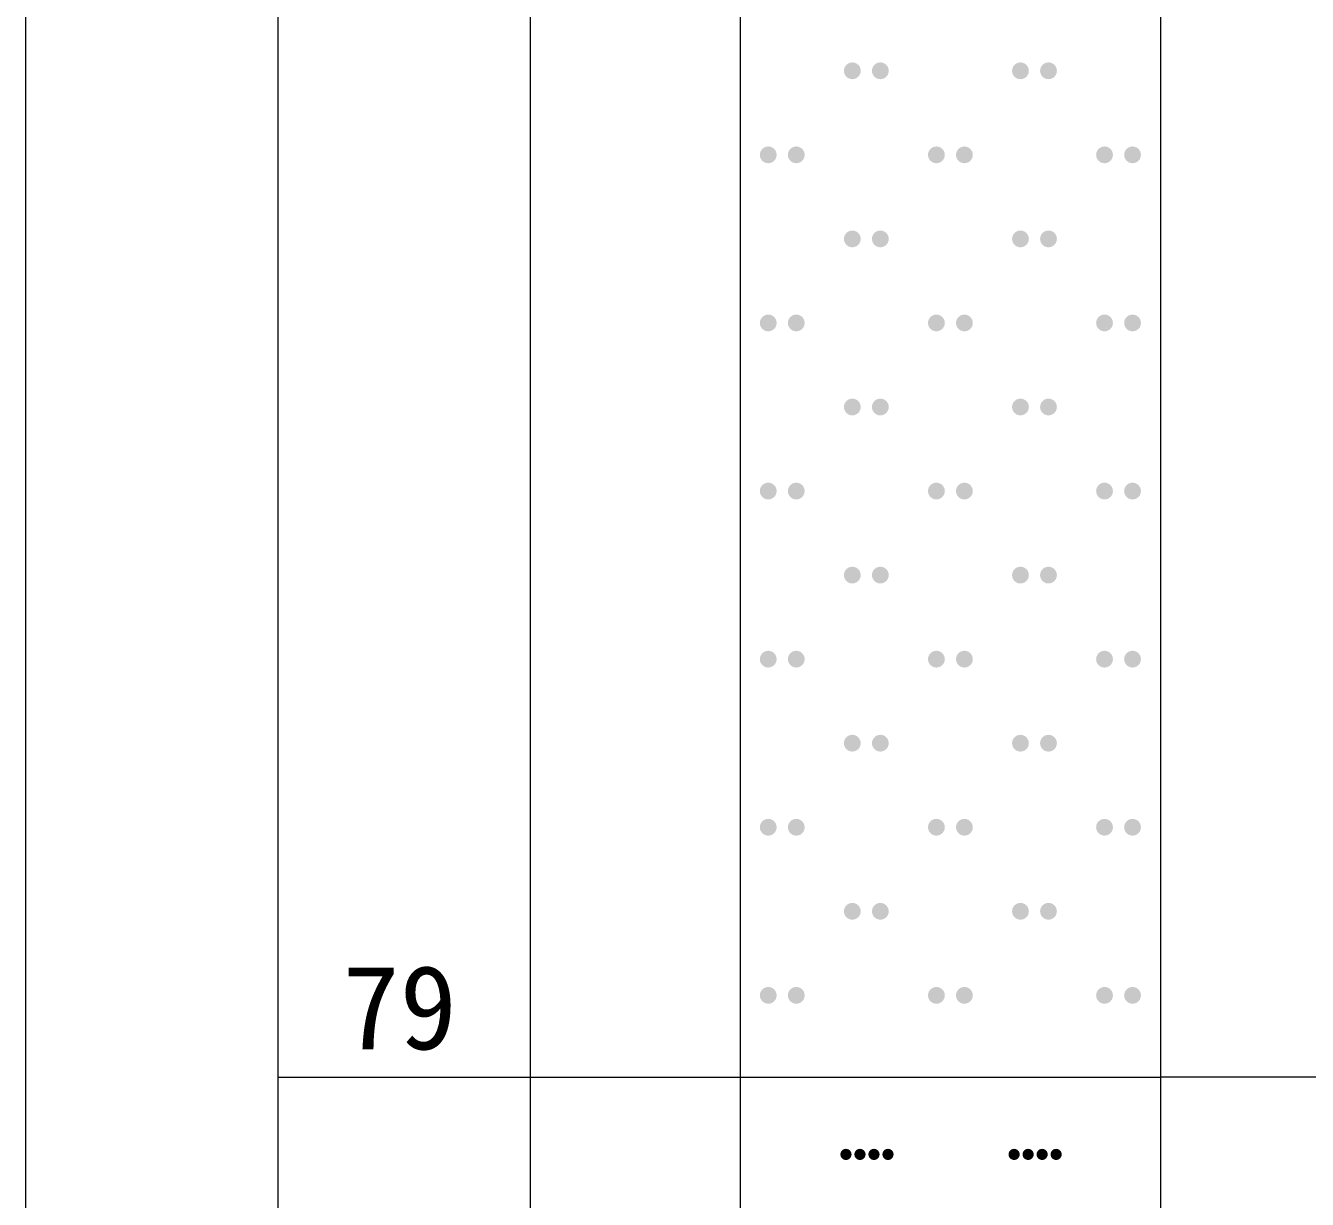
# Model space of a CAD drawing. Header units: inches. Extents: x -27 to 109, y -724 to 26.
# Drawn here: x 14.68 to 20.78, y -452.54 to -446.96 of the extents above; entities that cross this region are included whole.
import ezdxf

# ---------------------------------------------------------------- set-up
doc = ezdxf.new("R2010")
doc.units = ezdxf.units.IN
doc.header["$MEASUREMENT"] = 0
doc.layers.get('0').update_dxf_attribs({"lineweight": 0})
doc.styles.add('宋体', font='')
doc.styles.get('宋体').set_extended_font_data('宋体')

# ---------------------------------------------------------------- blocks, each defined once
blk = doc.blocks.new('lr_block_68')
at = {"true_color": 0x000000}
for points in [[(18.6537, -447.1841), (18.655, -447.1737), (18.6537, -447.1633), (18.6497, -447.1537), (18.6433, -447.1455), (18.635, -447.1391), (18.6254, -447.1351), (18.615, -447.1338), (18.6046, -447.1351), (18.595, -447.1391), (18.5867, -447.1455), (18.5803, -447.1537), (18.5763, -447.1633), (18.575, -447.1737), (18.5763, -447.1841), (18.5803, -447.1938), (18.5867, -447.202), (18.595, -447.2084), (18.6046, -447.2124), (18.615, -447.2137), (18.6254, -447.2124), (18.635, -447.2084), (18.6433, -447.202), (18.6497, -447.1938)], [(18.787, -447.1841), (18.7883, -447.1737), (18.787, -447.1633), (18.783, -447.1537), (18.7766, -447.1455), (18.7683, -447.1391), (18.7587, -447.1351), (18.7483, -447.1338), (18.7379, -447.1351), (18.7283, -447.1391), (18.7201, -447.1455), (18.7137, -447.1537), (18.7097, -447.1633), (18.7083, -447.1737), (18.7097, -447.1841), (18.7137, -447.1938), (18.7201, -447.202), (18.7283, -447.2084), (18.7379, -447.2124), (18.7483, -447.2137), (18.7587, -447.2124), (18.7683, -447.2084), (18.7766, -447.202), (18.783, -447.1938)], [(19.4537, -447.1841), (19.455, -447.1737), (19.4537, -447.1633), (19.4497, -447.1537), (19.4433, -447.1455), (19.435, -447.1391), (19.4254, -447.1351), (19.415, -447.1338), (19.4046, -447.1351), (19.395, -447.1391), (19.3867, -447.1455), (19.3803, -447.1537), (19.3763, -447.1633), (19.375, -447.1737), (19.3763, -447.1841), (19.3803, -447.1938), (19.3867, -447.202), (19.395, -447.2084), (19.4046, -447.2124), (19.415, -447.2137), (19.4254, -447.2124), (19.435, -447.2084), (19.4433, -447.202), (19.4497, -447.1938)], [(19.587, -447.1841), (19.5883, -447.1737), (19.587, -447.1633), (19.583, -447.1537), (19.5766, -447.1455), (19.5683, -447.1391), (19.5587, -447.1351), (19.5483, -447.1338), (19.5379, -447.1351), (19.5283, -447.1391), (19.5201, -447.1455), (19.5137, -447.1537), (19.5097, -447.1633), (19.5083, -447.1737), (19.5097, -447.1841), (19.5137, -447.1938), (19.5201, -447.202), (19.5283, -447.2084), (19.5379, -447.2124), (19.5483, -447.2137), (19.5587, -447.2124), (19.5683, -447.2084), (19.5766, -447.202), (19.583, -447.1938)], [(18.2537, -447.5842), (18.255, -447.5738), (18.2537, -447.5634), (18.2497, -447.5537), (18.2433, -447.5455), (18.235, -447.5391), (18.2254, -447.5351), (18.215, -447.5337), (18.2046, -447.5351), (18.195, -447.5391), (18.1867, -447.5455), (18.1803, -447.5537), (18.1763, -447.5634), (18.175, -447.5738), (18.1763, -447.5842), (18.1803, -447.5938), (18.1867, -447.602), (18.195, -447.6084), (18.2046, -447.6124), (18.215, -447.6137), (18.2254, -447.6124), (18.235, -447.6084), (18.2433, -447.602), (18.2497, -447.5938)], [(18.387, -447.5842), (18.3883, -447.5738), (18.387, -447.5634), (18.383, -447.5537), (18.3766, -447.5455), (18.3683, -447.5391), (18.3587, -447.5351), (18.3483, -447.5337), (18.3379, -447.5351), (18.3283, -447.5391), (18.3201, -447.5455), (18.3137, -447.5537), (18.3097, -447.5634), (18.3083, -447.5738), (18.3097, -447.5842), (18.3137, -447.5938), (18.3201, -447.602), (18.3283, -447.6084), (18.3379, -447.6124), (18.3483, -447.6137), (18.3587, -447.6124), (18.3683, -447.6084), (18.3766, -447.602), (18.383, -447.5938)], [(19.0537, -447.5842), (19.055, -447.5738), (19.0537, -447.5634), (19.0497, -447.5537), (19.0433, -447.5455), (19.035, -447.5391), (19.0254, -447.5351), (19.015, -447.5337), (19.0046, -447.5351), (18.995, -447.5391), (18.9867, -447.5455), (18.9803, -447.5537), (18.9763, -447.5634), (18.975, -447.5738), (18.9763, -447.5842), (18.9803, -447.5938), (18.9867, -447.602), (18.995, -447.6084), (19.0046, -447.6124), (19.015, -447.6137), (19.0254, -447.6124), (19.035, -447.6084), (19.0433, -447.602), (19.0497, -447.5938)], [(19.187, -447.5842), (19.1883, -447.5738), (19.187, -447.5634), (19.183, -447.5537), (19.1766, -447.5455), (19.1683, -447.5391), (19.1587, -447.5351), (19.1483, -447.5337), (19.1379, -447.5351), (19.1283, -447.5391), (19.1201, -447.5455), (19.1137, -447.5537), (19.1097, -447.5634), (19.1083, -447.5738), (19.1097, -447.5842), (19.1137, -447.5938), (19.1201, -447.602), (19.1283, -447.6084), (19.1379, -447.6124), (19.1483, -447.6137), (19.1587, -447.6124), (19.1683, -447.6084), (19.1766, -447.602), (19.183, -447.5938)], [(19.8537, -447.5842), (19.855, -447.5738), (19.8537, -447.5634), (19.8497, -447.5537), (19.8433, -447.5455), (19.835, -447.5391), (19.8254, -447.5351), (19.815, -447.5337), (19.8046, -447.5351), (19.795, -447.5391), (19.7867, -447.5455), (19.7803, -447.5537), (19.7763, -447.5634), (19.775, -447.5738), (19.7763, -447.5842), (19.7803, -447.5938), (19.7867, -447.602), (19.795, -447.6084), (19.8046, -447.6124), (19.815, -447.6137), (19.8254, -447.6124), (19.835, -447.6084), (19.8433, -447.602), (19.8497, -447.5938)], [(19.987, -447.5842), (19.9883, -447.5738), (19.987, -447.5634), (19.983, -447.5537), (19.9766, -447.5455), (19.9683, -447.5391), (19.9587, -447.5351), (19.9483, -447.5337), (19.9379, -447.5351), (19.9283, -447.5391), (19.9201, -447.5455), (19.9137, -447.5537), (19.9097, -447.5634), (19.9083, -447.5738), (19.9097, -447.5842), (19.9137, -447.5938), (19.9201, -447.602), (19.9283, -447.6084), (19.9379, -447.6124), (19.9483, -447.6137), (19.9587, -447.6124), (19.9683, -447.6084), (19.9766, -447.602), (19.983, -447.5938)], [(18.6537, -447.9841), (18.655, -447.9737), (18.6537, -447.9633), (18.6497, -447.9538), (18.6433, -447.9455), (18.635, -447.9391), (18.6254, -447.9351), (18.615, -447.9337), (18.6046, -447.9351), (18.595, -447.9391), (18.5867, -447.9455), (18.5803, -447.9538), (18.5763, -447.9633), (18.575, -447.9737), (18.5763, -447.9841), (18.5803, -447.9937), (18.5867, -448.002), (18.595, -448.0084), (18.6046, -448.0124), (18.615, -448.0138), (18.6254, -448.0124), (18.635, -448.0084), (18.6433, -448.002), (18.6497, -447.9937)], [(18.787, -447.9841), (18.7883, -447.9737), (18.787, -447.9633), (18.783, -447.9538), (18.7766, -447.9455), (18.7683, -447.9391), (18.7587, -447.9351), (18.7483, -447.9337), (18.7379, -447.9351), (18.7283, -447.9391), (18.7201, -447.9455), (18.7137, -447.9538), (18.7097, -447.9633), (18.7083, -447.9737), (18.7097, -447.9841), (18.7137, -447.9937), (18.7201, -448.002), (18.7283, -448.0084), (18.7379, -448.0124), (18.7483, -448.0138), (18.7587, -448.0124), (18.7683, -448.0084), (18.7766, -448.002), (18.783, -447.9937)], [(19.4537, -447.9841), (19.455, -447.9737), (19.4537, -447.9633), (19.4497, -447.9538), (19.4433, -447.9455), (19.435, -447.9391), (19.4254, -447.9351), (19.415, -447.9337), (19.4046, -447.9351), (19.395, -447.9391), (19.3867, -447.9455), (19.3803, -447.9538), (19.3763, -447.9633), (19.375, -447.9737), (19.3763, -447.9841), (19.3803, -447.9937), (19.3867, -448.002), (19.395, -448.0084), (19.4046, -448.0124), (19.415, -448.0138), (19.4254, -448.0124), (19.435, -448.0084), (19.4433, -448.002), (19.4497, -447.9937)], [(19.587, -447.9841), (19.5883, -447.9737), (19.587, -447.9633), (19.583, -447.9538), (19.5766, -447.9455), (19.5683, -447.9391), (19.5587, -447.9351), (19.5483, -447.9337), (19.5379, -447.9351), (19.5283, -447.9391), (19.5201, -447.9455), (19.5137, -447.9538), (19.5097, -447.9633), (19.5083, -447.9737), (19.5097, -447.9841), (19.5137, -447.9937), (19.5201, -448.002), (19.5283, -448.0084), (19.5379, -448.0124), (19.5483, -448.0138), (19.5587, -448.0124), (19.5683, -448.0084), (19.5766, -448.002), (19.583, -447.9937)], [(18.2537, -448.3841), (18.255, -448.3737), (18.2537, -448.3634), (18.2497, -448.3537), (18.2433, -448.3455), (18.235, -448.3391), (18.2254, -448.3351), (18.215, -448.3338), (18.2046, -448.3351), (18.195, -448.3391), (18.1867, -448.3455), (18.1803, -448.3537), (18.1763, -448.3634), (18.175, -448.3737), (18.1763, -448.3841), (18.1803, -448.3938), (18.1867, -448.402), (18.195, -448.4084), (18.2046, -448.4124), (18.215, -448.4137), (18.2254, -448.4124), (18.235, -448.4084), (18.2433, -448.402), (18.2497, -448.3938)], [(18.387, -448.3841), (18.3883, -448.3737), (18.387, -448.3634), (18.383, -448.3537), (18.3766, -448.3455), (18.3683, -448.3391), (18.3587, -448.3351), (18.3483, -448.3338), (18.3379, -448.3351), (18.3283, -448.3391), (18.3201, -448.3455), (18.3137, -448.3537), (18.3097, -448.3634), (18.3083, -448.3737), (18.3097, -448.3841), (18.3137, -448.3938), (18.3201, -448.402), (18.3283, -448.4084), (18.3379, -448.4124), (18.3483, -448.4137), (18.3587, -448.4124), (18.3683, -448.4084), (18.3766, -448.402), (18.383, -448.3938)], [(19.0537, -448.3841), (19.055, -448.3737), (19.0537, -448.3634), (19.0497, -448.3537), (19.0433, -448.3455), (19.035, -448.3391), (19.0254, -448.3351), (19.015, -448.3338), (19.0046, -448.3351), (18.995, -448.3391), (18.9867, -448.3455), (18.9803, -448.3537), (18.9763, -448.3634), (18.975, -448.3737), (18.9763, -448.3841), (18.9803, -448.3938), (18.9867, -448.402), (18.995, -448.4084), (19.0046, -448.4124), (19.015, -448.4137), (19.0254, -448.4124), (19.035, -448.4084), (19.0433, -448.402), (19.0497, -448.3938)], [(19.187, -448.3841), (19.1883, -448.3737), (19.187, -448.3634), (19.183, -448.3537), (19.1766, -448.3455), (19.1683, -448.3391), (19.1587, -448.3351), (19.1483, -448.3338), (19.1379, -448.3351), (19.1283, -448.3391), (19.1201, -448.3455), (19.1137, -448.3537), (19.1097, -448.3634), (19.1083, -448.3737), (19.1097, -448.3841), (19.1137, -448.3938), (19.1201, -448.402), (19.1283, -448.4084), (19.1379, -448.4124), (19.1483, -448.4137), (19.1587, -448.4124), (19.1683, -448.4084), (19.1766, -448.402), (19.183, -448.3938)], [(19.8537, -448.3841), (19.855, -448.3737), (19.8537, -448.3634), (19.8497, -448.3537), (19.8433, -448.3455), (19.835, -448.3391), (19.8254, -448.3351), (19.815, -448.3338), (19.8046, -448.3351), (19.795, -448.3391), (19.7867, -448.3455), (19.7803, -448.3537), (19.7763, -448.3634), (19.775, -448.3737), (19.7763, -448.3841), (19.7803, -448.3938), (19.7867, -448.402), (19.795, -448.4084), (19.8046, -448.4124), (19.815, -448.4137), (19.8254, -448.4124), (19.835, -448.4084), (19.8433, -448.402), (19.8497, -448.3938)], [(19.987, -448.3841), (19.9883, -448.3737), (19.987, -448.3634), (19.983, -448.3537), (19.9766, -448.3455), (19.9683, -448.3391), (19.9587, -448.3351), (19.9483, -448.3338), (19.9379, -448.3351), (19.9283, -448.3391), (19.9201, -448.3455), (19.9137, -448.3537), (19.9097, -448.3634), (19.9083, -448.3737), (19.9097, -448.3841), (19.9137, -448.3938), (19.9201, -448.402), (19.9283, -448.4084), (19.9379, -448.4124), (19.9483, -448.4137), (19.9587, -448.4124), (19.9683, -448.4084), (19.9766, -448.402), (19.983, -448.3938)], [(18.6537, -448.7842), (18.655, -448.7738), (18.6537, -448.7634), (18.6497, -448.7538), (18.6433, -448.7455), (18.635, -448.7391), (18.6254, -448.7351), (18.615, -448.7337), (18.6046, -448.7351), (18.595, -448.7391), (18.5867, -448.7455), (18.5803, -448.7538), (18.5763, -448.7634), (18.575, -448.7738), (18.5763, -448.7842), (18.5803, -448.7937), (18.5867, -448.802), (18.595, -448.8084), (18.6046, -448.8124), (18.615, -448.8138), (18.6254, -448.8124), (18.635, -448.8084), (18.6433, -448.802), (18.6497, -448.7937)], [(18.787, -448.7842), (18.7883, -448.7738), (18.787, -448.7634), (18.783, -448.7538), (18.7766, -448.7455), (18.7683, -448.7391), (18.7587, -448.7351), (18.7483, -448.7337), (18.7379, -448.7351), (18.7283, -448.7391), (18.7201, -448.7455), (18.7137, -448.7538), (18.7097, -448.7634), (18.7083, -448.7738), (18.7097, -448.7842), (18.7137, -448.7937), (18.7201, -448.802), (18.7283, -448.8084), (18.7379, -448.8124), (18.7483, -448.8138), (18.7587, -448.8124), (18.7683, -448.8084), (18.7766, -448.802), (18.783, -448.7937)], [(19.4537, -448.7842), (19.455, -448.7738), (19.4537, -448.7634), (19.4497, -448.7538), (19.4433, -448.7455), (19.435, -448.7391), (19.4254, -448.7351), (19.415, -448.7337), (19.4046, -448.7351), (19.395, -448.7391), (19.3867, -448.7455), (19.3803, -448.7538), (19.3763, -448.7634), (19.375, -448.7738), (19.3763, -448.7842), (19.3803, -448.7937), (19.3867, -448.802), (19.395, -448.8084), (19.4046, -448.8124), (19.415, -448.8138), (19.4254, -448.8124), (19.435, -448.8084), (19.4433, -448.802), (19.4497, -448.7937)], [(19.587, -448.7842), (19.5883, -448.7738), (19.587, -448.7634), (19.583, -448.7538), (19.5766, -448.7455), (19.5683, -448.7391), (19.5587, -448.7351), (19.5483, -448.7337), (19.5379, -448.7351), (19.5283, -448.7391), (19.5201, -448.7455), (19.5137, -448.7538), (19.5097, -448.7634), (19.5083, -448.7738), (19.5097, -448.7842), (19.5137, -448.7937), (19.5201, -448.802), (19.5283, -448.8084), (19.5379, -448.8124), (19.5483, -448.8138), (19.5587, -448.8124), (19.5683, -448.8084), (19.5766, -448.802), (19.583, -448.7937)], [(18.2537, -449.1841), (18.255, -449.1737), (18.2537, -449.1633), (18.2497, -449.1538), (18.2433, -449.1455), (18.235, -449.1391), (18.2254, -449.1351), (18.215, -449.1338), (18.2046, -449.1351), (18.195, -449.1391), (18.1867, -449.1455), (18.1803, -449.1538), (18.1763, -449.1633), (18.175, -449.1737), (18.1763, -449.1841), (18.1803, -449.1938), (18.1867, -449.202), (18.195, -449.2084), (18.2046, -449.2124), (18.215, -449.2138), (18.2254, -449.2124), (18.235, -449.2084), (18.2433, -449.202), (18.2497, -449.1938)], [(18.387, -449.1841), (18.3883, -449.1737), (18.387, -449.1633), (18.383, -449.1538), (18.3766, -449.1455), (18.3683, -449.1391), (18.3587, -449.1351), (18.3483, -449.1338), (18.3379, -449.1351), (18.3283, -449.1391), (18.3201, -449.1455), (18.3137, -449.1538), (18.3097, -449.1633), (18.3083, -449.1737), (18.3097, -449.1841), (18.3137, -449.1938), (18.3201, -449.202), (18.3283, -449.2084), (18.3379, -449.2124), (18.3483, -449.2138), (18.3587, -449.2124), (18.3683, -449.2084), (18.3766, -449.202), (18.383, -449.1938)], [(19.0537, -449.1841), (19.055, -449.1737), (19.0537, -449.1633), (19.0497, -449.1538), (19.0433, -449.1455), (19.035, -449.1391), (19.0254, -449.1351), (19.015, -449.1338), (19.0046, -449.1351), (18.995, -449.1391), (18.9867, -449.1455), (18.9803, -449.1538), (18.9763, -449.1633), (18.975, -449.1737), (18.9763, -449.1841), (18.9803, -449.1938), (18.9867, -449.202), (18.995, -449.2084), (19.0046, -449.2124), (19.015, -449.2138), (19.0254, -449.2124), (19.035, -449.2084), (19.0433, -449.202), (19.0497, -449.1938)], [(19.187, -449.1841), (19.1883, -449.1737), (19.187, -449.1633), (19.183, -449.1538), (19.1766, -449.1455), (19.1683, -449.1391), (19.1587, -449.1351), (19.1483, -449.1338), (19.1379, -449.1351), (19.1283, -449.1391), (19.1201, -449.1455), (19.1137, -449.1538), (19.1097, -449.1633), (19.1083, -449.1737), (19.1097, -449.1841), (19.1137, -449.1938), (19.1201, -449.202), (19.1283, -449.2084), (19.1379, -449.2124), (19.1483, -449.2138), (19.1587, -449.2124), (19.1683, -449.2084), (19.1766, -449.202), (19.183, -449.1938)], [(19.8537, -449.1841), (19.855, -449.1737), (19.8537, -449.1633), (19.8497, -449.1538), (19.8433, -449.1455), (19.835, -449.1391), (19.8254, -449.1351), (19.815, -449.1338), (19.8046, -449.1351), (19.795, -449.1391), (19.7867, -449.1455), (19.7803, -449.1538), (19.7763, -449.1633), (19.775, -449.1737), (19.7763, -449.1841), (19.7803, -449.1938), (19.7867, -449.202), (19.795, -449.2084), (19.8046, -449.2124), (19.815, -449.2138), (19.8254, -449.2124), (19.835, -449.2084), (19.8433, -449.202), (19.8497, -449.1938)], [(19.987, -449.1841), (19.9883, -449.1737), (19.987, -449.1633), (19.983, -449.1538), (19.9766, -449.1455), (19.9683, -449.1391), (19.9587, -449.1351), (19.9483, -449.1338), (19.9379, -449.1351), (19.9283, -449.1391), (19.9201, -449.1455), (19.9137, -449.1538), (19.9097, -449.1633), (19.9083, -449.1737), (19.9097, -449.1841), (19.9137, -449.1938), (19.9201, -449.202), (19.9283, -449.2084), (19.9379, -449.2124), (19.9483, -449.2138), (19.9587, -449.2124), (19.9683, -449.2084), (19.9766, -449.202), (19.983, -449.1938)], [(18.6537, -449.5842), (18.655, -449.5738), (18.6537, -449.5634), (18.6497, -449.5537), (18.6433, -449.5455), (18.635, -449.5391), (18.6254, -449.5351), (18.615, -449.5337), (18.6046, -449.5351), (18.595, -449.5391), (18.5867, -449.5455), (18.5803, -449.5537), (18.5763, -449.5634), (18.575, -449.5738), (18.5763, -449.5842), (18.5803, -449.5938), (18.5867, -449.602), (18.595, -449.6084), (18.6046, -449.6124), (18.615, -449.6137), (18.6254, -449.6124), (18.635, -449.6084), (18.6433, -449.602), (18.6497, -449.5938)], [(18.787, -449.5842), (18.7883, -449.5738), (18.787, -449.5634), (18.783, -449.5537), (18.7766, -449.5455), (18.7683, -449.5391), (18.7587, -449.5351), (18.7483, -449.5337), (18.7379, -449.5351), (18.7283, -449.5391), (18.7201, -449.5455), (18.7137, -449.5537), (18.7097, -449.5634), (18.7083, -449.5738), (18.7097, -449.5842), (18.7137, -449.5938), (18.7201, -449.602), (18.7283, -449.6084), (18.7379, -449.6124), (18.7483, -449.6137), (18.7587, -449.6124), (18.7683, -449.6084), (18.7766, -449.602), (18.783, -449.5938)], [(19.4537, -449.5842), (19.455, -449.5738), (19.4537, -449.5634), (19.4497, -449.5537), (19.4433, -449.5455), (19.435, -449.5391), (19.4254, -449.5351), (19.415, -449.5337), (19.4046, -449.5351), (19.395, -449.5391), (19.3867, -449.5455), (19.3803, -449.5537), (19.3763, -449.5634), (19.375, -449.5738), (19.3763, -449.5842), (19.3803, -449.5938), (19.3867, -449.602), (19.395, -449.6084), (19.4046, -449.6124), (19.415, -449.6137), (19.4254, -449.6124), (19.435, -449.6084), (19.4433, -449.602), (19.4497, -449.5938)], [(19.587, -449.5842), (19.5883, -449.5738), (19.587, -449.5634), (19.583, -449.5537), (19.5766, -449.5455), (19.5683, -449.5391), (19.5587, -449.5351), (19.5483, -449.5337), (19.5379, -449.5351), (19.5283, -449.5391), (19.5201, -449.5455), (19.5137, -449.5537), (19.5097, -449.5634), (19.5083, -449.5738), (19.5097, -449.5842), (19.5137, -449.5938), (19.5201, -449.602), (19.5283, -449.6084), (19.5379, -449.6124), (19.5483, -449.6137), (19.5587, -449.6124), (19.5683, -449.6084), (19.5766, -449.602), (19.583, -449.5938)], [(18.2537, -449.9841), (18.255, -449.9737), (18.2537, -449.9633), (18.2497, -449.9538), (18.2433, -449.9455), (18.235, -449.9391), (18.2254, -449.9351), (18.215, -449.9337), (18.2046, -449.9351), (18.195, -449.9391), (18.1867, -449.9455), (18.1803, -449.9538), (18.1763, -449.9633), (18.175, -449.9737), (18.1763, -449.9841), (18.1803, -449.9937), (18.1867, -450.002), (18.195, -450.0084), (18.2046, -450.0124), (18.215, -450.0138), (18.2254, -450.0124), (18.235, -450.0084), (18.2433, -450.002), (18.2497, -449.9937)], [(18.387, -449.9841), (18.3883, -449.9737), (18.387, -449.9633), (18.383, -449.9538), (18.3766, -449.9455), (18.3683, -449.9391), (18.3587, -449.9351), (18.3483, -449.9337), (18.3379, -449.9351), (18.3283, -449.9391), (18.3201, -449.9455), (18.3137, -449.9538), (18.3097, -449.9633), (18.3083, -449.9737), (18.3097, -449.9841), (18.3137, -449.9937), (18.3201, -450.002), (18.3283, -450.0084), (18.3379, -450.0124), (18.3483, -450.0138), (18.3587, -450.0124), (18.3683, -450.0084), (18.3766, -450.002), (18.383, -449.9937)], [(19.0537, -449.9841), (19.055, -449.9737), (19.0537, -449.9633), (19.0497, -449.9538), (19.0433, -449.9455), (19.035, -449.9391), (19.0254, -449.9351), (19.015, -449.9337), (19.0046, -449.9351), (18.995, -449.9391), (18.9867, -449.9455), (18.9803, -449.9538), (18.9763, -449.9633), (18.975, -449.9737), (18.9763, -449.9841), (18.9803, -449.9937), (18.9867, -450.002), (18.995, -450.0084), (19.0046, -450.0124), (19.015, -450.0138), (19.0254, -450.0124), (19.035, -450.0084), (19.0433, -450.002), (19.0497, -449.9937)], [(19.187, -449.9841), (19.1883, -449.9737), (19.187, -449.9633), (19.183, -449.9538), (19.1766, -449.9455), (19.1683, -449.9391), (19.1587, -449.9351), (19.1483, -449.9337), (19.1379, -449.9351), (19.1283, -449.9391), (19.1201, -449.9455), (19.1137, -449.9538), (19.1097, -449.9633), (19.1083, -449.9737), (19.1097, -449.9841), (19.1137, -449.9937), (19.1201, -450.002), (19.1283, -450.0084), (19.1379, -450.0124), (19.1483, -450.0138), (19.1587, -450.0124), (19.1683, -450.0084), (19.1766, -450.002), (19.183, -449.9937)], [(19.8537, -449.9841), (19.855, -449.9737), (19.8537, -449.9633), (19.8497, -449.9538), (19.8433, -449.9455), (19.835, -449.9391), (19.8254, -449.9351), (19.815, -449.9337), (19.8046, -449.9351), (19.795, -449.9391), (19.7867, -449.9455), (19.7803, -449.9538), (19.7763, -449.9633), (19.775, -449.9737), (19.7763, -449.9841), (19.7803, -449.9937), (19.7867, -450.002), (19.795, -450.0084), (19.8046, -450.0124), (19.815, -450.0138), (19.8254, -450.0124), (19.835, -450.0084), (19.8433, -450.002), (19.8497, -449.9937)], [(19.987, -449.9841), (19.9883, -449.9737), (19.987, -449.9633), (19.983, -449.9538), (19.9766, -449.9455), (19.9683, -449.9391), (19.9587, -449.9351), (19.9483, -449.9337), (19.9379, -449.9351), (19.9283, -449.9391), (19.9201, -449.9455), (19.9137, -449.9538), (19.9097, -449.9633), (19.9083, -449.9737), (19.9097, -449.9841), (19.9137, -449.9937), (19.9201, -450.002), (19.9283, -450.0084), (19.9379, -450.0124), (19.9483, -450.0138), (19.9587, -450.0124), (19.9683, -450.0084), (19.9766, -450.002), (19.983, -449.9937)], [(18.6537, -450.3841), (18.655, -450.3737), (18.6537, -450.3634), (18.6497, -450.3537), (18.6433, -450.3455), (18.635, -450.3391), (18.6254, -450.3351), (18.615, -450.3338), (18.6046, -450.3351), (18.595, -450.3391), (18.5867, -450.3455), (18.5803, -450.3537), (18.5763, -450.3634), (18.575, -450.3737), (18.5763, -450.3841), (18.5803, -450.3938), (18.5867, -450.402), (18.595, -450.4084), (18.6046, -450.4124), (18.615, -450.4137), (18.6254, -450.4124), (18.635, -450.4084), (18.6433, -450.402), (18.6497, -450.3938)], [(18.787, -450.3841), (18.7883, -450.3737), (18.787, -450.3634), (18.783, -450.3537), (18.7766, -450.3455), (18.7683, -450.3391), (18.7587, -450.3351), (18.7483, -450.3338), (18.7379, -450.3351), (18.7283, -450.3391), (18.7201, -450.3455), (18.7137, -450.3537), (18.7097, -450.3634), (18.7083, -450.3737), (18.7097, -450.3841), (18.7137, -450.3938), (18.7201, -450.402), (18.7283, -450.4084), (18.7379, -450.4124), (18.7483, -450.4137), (18.7587, -450.4124), (18.7683, -450.4084), (18.7766, -450.402), (18.783, -450.3938)], [(19.4537, -450.3841), (19.455, -450.3737), (19.4537, -450.3634), (19.4497, -450.3537), (19.4433, -450.3455), (19.435, -450.3391), (19.4254, -450.3351), (19.415, -450.3338), (19.4046, -450.3351), (19.395, -450.3391), (19.3867, -450.3455), (19.3803, -450.3537), (19.3763, -450.3634), (19.375, -450.3737), (19.3763, -450.3841), (19.3803, -450.3938), (19.3867, -450.402), (19.395, -450.4084), (19.4046, -450.4124), (19.415, -450.4137), (19.4254, -450.4124), (19.435, -450.4084), (19.4433, -450.402), (19.4497, -450.3938)], [(19.587, -450.3841), (19.5883, -450.3737), (19.587, -450.3634), (19.583, -450.3537), (19.5766, -450.3455), (19.5683, -450.3391), (19.5587, -450.3351), (19.5483, -450.3338), (19.5379, -450.3351), (19.5283, -450.3391), (19.5201, -450.3455), (19.5137, -450.3537), (19.5097, -450.3634), (19.5083, -450.3737), (19.5097, -450.3841), (19.5137, -450.3938), (19.5201, -450.402), (19.5283, -450.4084), (19.5379, -450.4124), (19.5483, -450.4137), (19.5587, -450.4124), (19.5683, -450.4084), (19.5766, -450.402), (19.583, -450.3938)], [(18.2537, -450.7842), (18.255, -450.7738), (18.2537, -450.7634), (18.2497, -450.7538), (18.2433, -450.7455), (18.235, -450.7391), (18.2254, -450.7351), (18.215, -450.7337), (18.2046, -450.7351), (18.195, -450.7391), (18.1867, -450.7455), (18.1803, -450.7538), (18.1763, -450.7634), (18.175, -450.7738), (18.1763, -450.7842), (18.1803, -450.7937), (18.1867, -450.802), (18.195, -450.8084), (18.2046, -450.8124), (18.215, -450.8138), (18.2254, -450.8124), (18.235, -450.8084), (18.2433, -450.802), (18.2497, -450.7937)], [(18.387, -450.7842), (18.3883, -450.7738), (18.387, -450.7634), (18.383, -450.7538), (18.3766, -450.7455), (18.3683, -450.7391), (18.3587, -450.7351), (18.3483, -450.7337), (18.3379, -450.7351), (18.3283, -450.7391), (18.3201, -450.7455), (18.3137, -450.7538), (18.3097, -450.7634), (18.3083, -450.7738), (18.3097, -450.7842), (18.3137, -450.7937), (18.3201, -450.802), (18.3283, -450.8084), (18.3379, -450.8124), (18.3483, -450.8138), (18.3587, -450.8124), (18.3683, -450.8084), (18.3766, -450.802), (18.383, -450.7937)], [(19.0537, -450.7842), (19.055, -450.7738), (19.0537, -450.7634), (19.0497, -450.7538), (19.0433, -450.7455), (19.035, -450.7391), (19.0254, -450.7351), (19.015, -450.7337), (19.0046, -450.7351), (18.995, -450.7391), (18.9867, -450.7455), (18.9803, -450.7538), (18.9763, -450.7634), (18.975, -450.7738), (18.9763, -450.7842), (18.9803, -450.7937), (18.9867, -450.802), (18.995, -450.8084), (19.0046, -450.8124), (19.015, -450.8138), (19.0254, -450.8124), (19.035, -450.8084), (19.0433, -450.802), (19.0497, -450.7937)], [(19.187, -450.7842), (19.1883, -450.7738), (19.187, -450.7634), (19.183, -450.7538), (19.1766, -450.7455), (19.1683, -450.7391), (19.1587, -450.7351), (19.1483, -450.7337), (19.1379, -450.7351), (19.1283, -450.7391), (19.1201, -450.7455), (19.1137, -450.7538), (19.1097, -450.7634), (19.1083, -450.7738), (19.1097, -450.7842), (19.1137, -450.7937), (19.1201, -450.802), (19.1283, -450.8084), (19.1379, -450.8124), (19.1483, -450.8138), (19.1587, -450.8124), (19.1683, -450.8084), (19.1766, -450.802), (19.183, -450.7937)], [(19.8537, -450.7842), (19.855, -450.7738), (19.8537, -450.7634), (19.8497, -450.7538), (19.8433, -450.7455), (19.835, -450.7391), (19.8254, -450.7351), (19.815, -450.7337), (19.8046, -450.7351), (19.795, -450.7391), (19.7867, -450.7455), (19.7803, -450.7538), (19.7763, -450.7634), (19.775, -450.7738), (19.7763, -450.7842), (19.7803, -450.7937), (19.7867, -450.802), (19.795, -450.8084), (19.8046, -450.8124), (19.815, -450.8138), (19.8254, -450.8124), (19.835, -450.8084), (19.8433, -450.802), (19.8497, -450.7937)], [(19.987, -450.7842), (19.9883, -450.7738), (19.987, -450.7634), (19.983, -450.7538), (19.9766, -450.7455), (19.9683, -450.7391), (19.9587, -450.7351), (19.9483, -450.7337), (19.9379, -450.7351), (19.9283, -450.7391), (19.9201, -450.7455), (19.9137, -450.7538), (19.9097, -450.7634), (19.9083, -450.7738), (19.9097, -450.7842), (19.9137, -450.7937), (19.9201, -450.802), (19.9283, -450.8084), (19.9379, -450.8124), (19.9483, -450.8138), (19.9587, -450.8124), (19.9683, -450.8084), (19.9766, -450.802), (19.983, -450.7937)], [(18.6537, -451.1841), (18.655, -451.1737), (18.6537, -451.1633), (18.6497, -451.1538), (18.6433, -451.1455), (18.635, -451.1391), (18.6254, -451.1351), (18.615, -451.1338), (18.6046, -451.1351), (18.595, -451.1391), (18.5867, -451.1455), (18.5803, -451.1538), (18.5763, -451.1633), (18.575, -451.1737), (18.5763, -451.1841), (18.5803, -451.1938), (18.5867, -451.202), (18.595, -451.2084), (18.6046, -451.2124), (18.615, -451.2138), (18.6254, -451.2124), (18.635, -451.2084), (18.6433, -451.202), (18.6497, -451.1938)], [(18.787, -451.1841), (18.7883, -451.1737), (18.787, -451.1633), (18.783, -451.1538), (18.7766, -451.1455), (18.7683, -451.1391), (18.7587, -451.1351), (18.7483, -451.1338), (18.7379, -451.1351), (18.7283, -451.1391), (18.7201, -451.1455), (18.7137, -451.1538), (18.7097, -451.1633), (18.7083, -451.1737), (18.7097, -451.1841), (18.7137, -451.1938), (18.7201, -451.202), (18.7283, -451.2084), (18.7379, -451.2124), (18.7483, -451.2138), (18.7587, -451.2124), (18.7683, -451.2084), (18.7766, -451.202), (18.783, -451.1938)], [(19.4537, -451.1841), (19.455, -451.1737), (19.4537, -451.1633), (19.4497, -451.1538), (19.4433, -451.1455), (19.435, -451.1391), (19.4254, -451.1351), (19.415, -451.1338), (19.4046, -451.1351), (19.395, -451.1391), (19.3867, -451.1455), (19.3803, -451.1538), (19.3763, -451.1633), (19.375, -451.1737), (19.3763, -451.1841), (19.3803, -451.1938), (19.3867, -451.202), (19.395, -451.2084), (19.4046, -451.2124), (19.415, -451.2138), (19.4254, -451.2124), (19.435, -451.2084), (19.4433, -451.202), (19.4497, -451.1938)], [(19.587, -451.1841), (19.5883, -451.1737), (19.587, -451.1633), (19.583, -451.1538), (19.5766, -451.1455), (19.5683, -451.1391), (19.5587, -451.1351), (19.5483, -451.1338), (19.5379, -451.1351), (19.5283, -451.1391), (19.5201, -451.1455), (19.5137, -451.1538), (19.5097, -451.1633), (19.5083, -451.1737), (19.5097, -451.1841), (19.5137, -451.1938), (19.5201, -451.202), (19.5283, -451.2084), (19.5379, -451.2124), (19.5483, -451.2138), (19.5587, -451.2124), (19.5683, -451.2084), (19.5766, -451.202), (19.583, -451.1938)], [(18.2537, -451.5842), (18.255, -451.5738), (18.2537, -451.5634), (18.2497, -451.5537), (18.2433, -451.5455), (18.235, -451.5391), (18.2254, -451.5351), (18.215, -451.5338), (18.2046, -451.5351), (18.195, -451.5391), (18.1867, -451.5455), (18.1803, -451.5537), (18.1763, -451.5634), (18.175, -451.5738), (18.1763, -451.5842), (18.1803, -451.5938), (18.1867, -451.602), (18.195, -451.6084), (18.2046, -451.6124), (18.215, -451.6137), (18.2254, -451.6124), (18.235, -451.6084), (18.2433, -451.602), (18.2497, -451.5938)], [(18.387, -451.5842), (18.3883, -451.5738), (18.387, -451.5634), (18.383, -451.5537), (18.3766, -451.5455), (18.3683, -451.5391), (18.3587, -451.5351), (18.3483, -451.5338), (18.3379, -451.5351), (18.3283, -451.5391), (18.3201, -451.5455), (18.3137, -451.5537), (18.3097, -451.5634), (18.3083, -451.5738), (18.3097, -451.5842), (18.3137, -451.5938), (18.3201, -451.602), (18.3283, -451.6084), (18.3379, -451.6124), (18.3483, -451.6137), (18.3587, -451.6124), (18.3683, -451.6084), (18.3766, -451.602), (18.383, -451.5938)], [(19.0537, -451.5842), (19.055, -451.5738), (19.0537, -451.5634), (19.0497, -451.5537), (19.0433, -451.5455), (19.035, -451.5391), (19.0254, -451.5351), (19.015, -451.5338), (19.0046, -451.5351), (18.995, -451.5391), (18.9867, -451.5455), (18.9803, -451.5537), (18.9763, -451.5634), (18.975, -451.5738), (18.9763, -451.5842), (18.9803, -451.5938), (18.9867, -451.602), (18.995, -451.6084), (19.0046, -451.6124), (19.015, -451.6137), (19.0254, -451.6124), (19.035, -451.6084), (19.0433, -451.602), (19.0497, -451.5938)], [(19.187, -451.5842), (19.1883, -451.5738), (19.187, -451.5634), (19.183, -451.5537), (19.1766, -451.5455), (19.1683, -451.5391), (19.1587, -451.5351), (19.1483, -451.5338), (19.1379, -451.5351), (19.1283, -451.5391), (19.1201, -451.5455), (19.1137, -451.5537), (19.1097, -451.5634), (19.1083, -451.5738), (19.1097, -451.5842), (19.1137, -451.5938), (19.1201, -451.602), (19.1283, -451.6084), (19.1379, -451.6124), (19.1483, -451.6137), (19.1587, -451.6124), (19.1683, -451.6084), (19.1766, -451.602), (19.183, -451.5938)], [(19.8537, -451.5842), (19.855, -451.5738), (19.8537, -451.5634), (19.8497, -451.5537), (19.8433, -451.5455), (19.835, -451.5391), (19.8254, -451.5351), (19.815, -451.5338), (19.8046, -451.5351), (19.795, -451.5391), (19.7867, -451.5455), (19.7803, -451.5537), (19.7763, -451.5634), (19.775, -451.5738), (19.7763, -451.5842), (19.7803, -451.5938), (19.7867, -451.602), (19.795, -451.6084), (19.8046, -451.6124), (19.815, -451.6137), (19.8254, -451.6124), (19.835, -451.6084), (19.8433, -451.602), (19.8497, -451.5938)], [(19.987, -451.5842), (19.9883, -451.5738), (19.987, -451.5634), (19.983, -451.5537), (19.9766, -451.5455), (19.9683, -451.5391), (19.9587, -451.5351), (19.9483, -451.5338), (19.9379, -451.5351), (19.9283, -451.5391), (19.9201, -451.5455), (19.9137, -451.5537), (19.9097, -451.5634), (19.9083, -451.5738), (19.9097, -451.5842), (19.9137, -451.5938), (19.9201, -451.602), (19.9283, -451.6084), (19.9379, -451.6124), (19.9483, -451.6137), (19.9587, -451.6124), (19.9683, -451.6084), (19.9766, -451.602), (19.983, -451.5938)]]:
    blk.add_hatch(color=18, dxfattribs=at).paths.add_polyline_path(points, flags=17)
blk = doc.blocks.new('lr_block_69')
at = {"true_color": 0x000000}
for points in [[(18.6105, -452.3376), (18.6114, -452.3307), (18.6105, -452.3238), (18.6078, -452.3173), (18.6035, -452.3119), (18.5981, -452.3076), (18.5917, -452.305), (18.5847, -452.304), (18.5778, -452.305), (18.5714, -452.3076), (18.5659, -452.3119), (18.5617, -452.3173), (18.559, -452.3238), (18.5581, -452.3307), (18.559, -452.3376), (18.5617, -452.344), (18.5659, -452.3495), (18.5714, -452.3537), (18.5778, -452.3564), (18.5847, -452.3573), (18.5917, -452.3564), (18.5981, -452.3537), (18.6035, -452.3495), (18.6078, -452.344)], [(18.6771, -452.3376), (18.6781, -452.3307), (18.6771, -452.3238), (18.6745, -452.3173), (18.6702, -452.3119), (18.6647, -452.3076), (18.6583, -452.305), (18.6514, -452.304), (18.6445, -452.305), (18.6381, -452.3076), (18.6326, -452.3119), (18.6283, -452.3173), (18.6257, -452.3238), (18.6247, -452.3307), (18.6257, -452.3376), (18.6283, -452.344), (18.6326, -452.3495), (18.6381, -452.3537), (18.6445, -452.3564), (18.6514, -452.3573), (18.6583, -452.3564), (18.6647, -452.3537), (18.6702, -452.3495), (18.6745, -452.344)], [(18.7438, -452.3376), (18.7447, -452.3307), (18.7438, -452.3238), (18.7411, -452.3173), (18.7369, -452.3119), (18.7314, -452.3076), (18.725, -452.305), (18.7181, -452.304), (18.7111, -452.305), (18.7047, -452.3076), (18.6993, -452.3119), (18.695, -452.3173), (18.6923, -452.3238), (18.6914, -452.3307), (18.6923, -452.3376), (18.695, -452.344), (18.6993, -452.3495), (18.7047, -452.3537), (18.7111, -452.3564), (18.7181, -452.3573), (18.725, -452.3564), (18.7314, -452.3537), (18.7369, -452.3495), (18.7411, -452.344)], [(18.8105, -452.3376), (18.8114, -452.3307), (18.8105, -452.3238), (18.8078, -452.3173), (18.8035, -452.3119), (18.7981, -452.3076), (18.7917, -452.305), (18.7847, -452.304), (18.7778, -452.305), (18.7714, -452.3076), (18.7659, -452.3119), (18.7617, -452.3173), (18.759, -452.3238), (18.7581, -452.3307), (18.759, -452.3376), (18.7617, -452.344), (18.7659, -452.3495), (18.7714, -452.3537), (18.7778, -452.3564), (18.7847, -452.3573), (18.7917, -452.3564), (18.7981, -452.3537), (18.8035, -452.3495), (18.8078, -452.344)], [(19.4105, -452.3376), (19.4114, -452.3307), (19.4105, -452.3238), (19.4078, -452.3173), (19.4035, -452.3119), (19.3981, -452.3076), (19.3917, -452.305), (19.3847, -452.304), (19.3778, -452.305), (19.3714, -452.3076), (19.3659, -452.3119), (19.3617, -452.3173), (19.359, -452.3238), (19.3581, -452.3307), (19.359, -452.3376), (19.3617, -452.344), (19.3659, -452.3495), (19.3714, -452.3537), (19.3778, -452.3564), (19.3847, -452.3573), (19.3917, -452.3564), (19.3981, -452.3537), (19.4035, -452.3495), (19.4078, -452.344)], [(19.4771, -452.3376), (19.4781, -452.3307), (19.4771, -452.3238), (19.4745, -452.3173), (19.4702, -452.3119), (19.4647, -452.3076), (19.4583, -452.305), (19.4514, -452.304), (19.4445, -452.305), (19.4381, -452.3076), (19.4326, -452.3119), (19.4283, -452.3173), (19.4257, -452.3238), (19.4247, -452.3307), (19.4257, -452.3376), (19.4283, -452.344), (19.4326, -452.3495), (19.4381, -452.3537), (19.4445, -452.3564), (19.4514, -452.3573), (19.4583, -452.3564), (19.4647, -452.3537), (19.4702, -452.3495), (19.4745, -452.344)], [(19.5438, -452.3376), (19.5447, -452.3307), (19.5438, -452.3238), (19.5411, -452.3173), (19.5369, -452.3119), (19.5314, -452.3076), (19.525, -452.305), (19.5181, -452.304), (19.5111, -452.305), (19.5047, -452.3076), (19.4993, -452.3119), (19.495, -452.3173), (19.4923, -452.3238), (19.4914, -452.3307), (19.4923, -452.3376), (19.495, -452.344), (19.4993, -452.3495), (19.5047, -452.3537), (19.5111, -452.3564), (19.5181, -452.3573), (19.525, -452.3564), (19.5314, -452.3537), (19.5369, -452.3495), (19.5411, -452.344)], [(19.6105, -452.3376), (19.6114, -452.3307), (19.6105, -452.3238), (19.6078, -452.3173), (19.6035, -452.3119), (19.5981, -452.3076), (19.5917, -452.305), (19.5847, -452.304), (19.5778, -452.305), (19.5714, -452.3076), (19.5659, -452.3119), (19.5617, -452.3173), (19.559, -452.3238), (19.5581, -452.3307), (19.559, -452.3376), (19.5617, -452.344), (19.5659, -452.3495), (19.5714, -452.3537), (19.5778, -452.3564), (19.5847, -452.3573), (19.5917, -452.3564), (19.5981, -452.3537), (19.6035, -452.3495), (19.6078, -452.344)]]:
    blk.add_hatch(color=18, dxfattribs=at).paths.add_polyline_path(points, flags=17)

msp = doc.modelspace()

# ---------------------------------------------------------------- linework, layer by layer
at = {"linetype": 'Continuous', "lineweight": 15}
for p, q in [((14.6817, 0.8962), (14.6817, -693.5538)), ((15.8817, 0.8962), (15.8817, -693.5538)), ((17.0817, 0.8962), (17.0817, -693.5538)), ((18.0817, -446.7837), (18.0817, -451.9638)), ((20.0817, -446.7837), (20.0817, -451.9638)), ((15.8817, -451.9638), (17.0817, -451.9638)), ((17.0817, -451.9638), (18.0817, -451.9638)), ((18.0817, -451.9638), (20.0817, -451.9638)), ((18.0817, -451.9638), (18.0817, -474.7038)), ((21.0817, -451.9638), (20.0817, -451.9638)), ((20.0817, -451.9638), (20.0817, -474.7038))]:
    msp.add_line(p, q, dxfattribs=at)

# ---------------------------------------------------------------- block references
at = {"color": 7}
for name in ['lr_block_68', 'lr_block_69']:
    msp.add_blockref(name, (0, 0), dxfattribs=at)

# ---------------------------------------------------------------- texts
at = {"style": '宋体'}
msp.add_text('79', height=0.4, dxfattribs=at).set_placement((16.1891, -451.8304))

doc.saveas('drawing.dxf')
